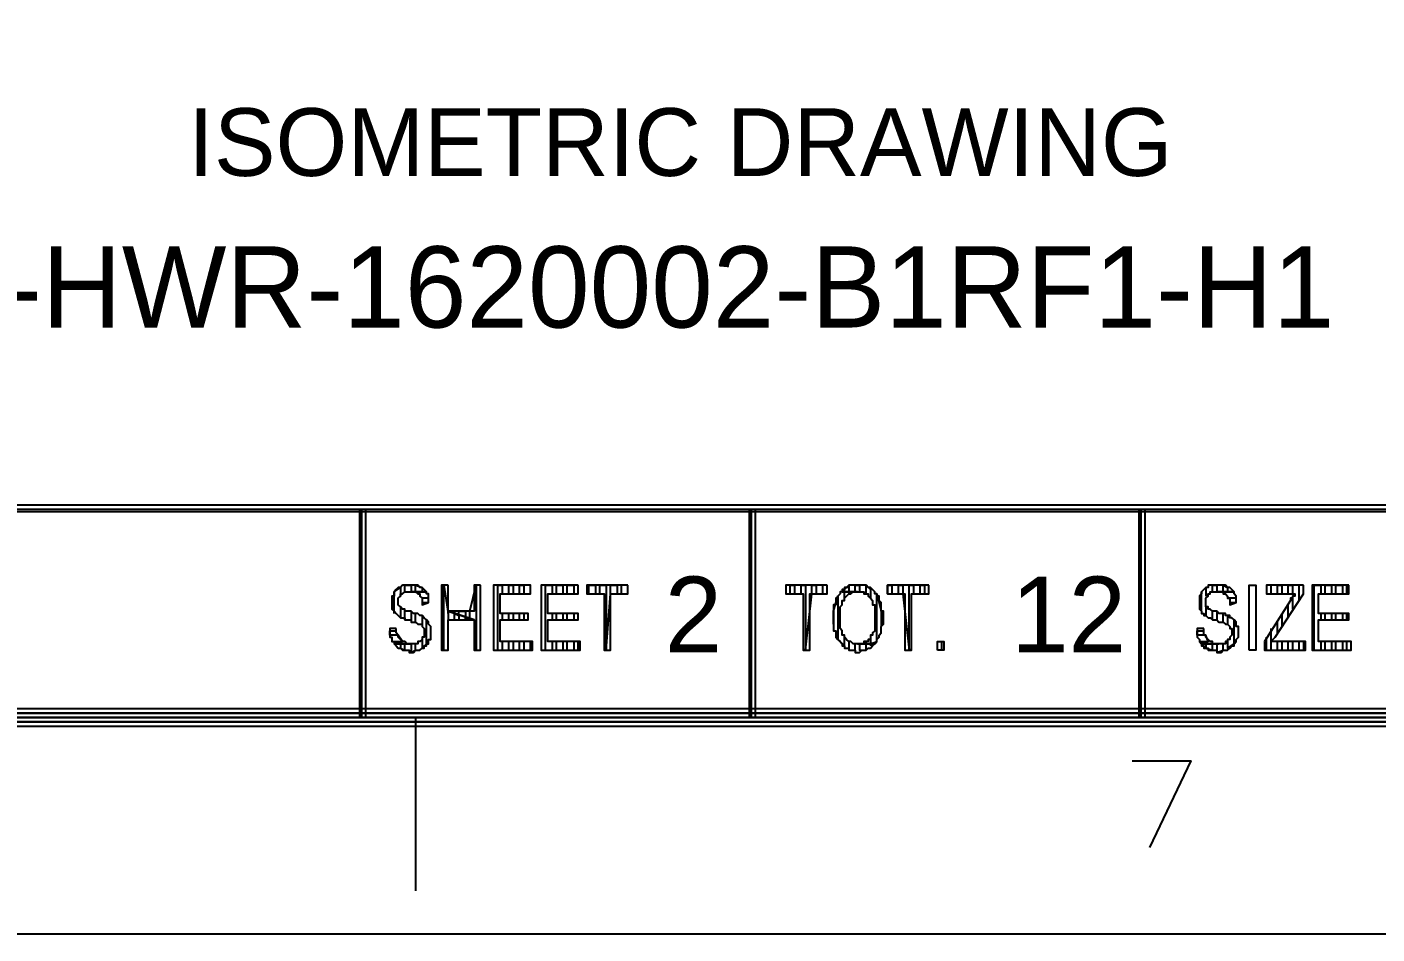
# Model space of a CAD drawing. Extents: x 0 to 594, y 0 to 420.
# Drawn here: x 424.6 to 486.9, y 0 to 41.9 of the extents above; entities that cross this region are included whole.
import ezdxf

# ---------------------------------------------------------------- set-up
doc = ezdxf.new("R2010")
doc.units = 0
doc.styles.add('HTX1', font='O8116901', dxfattribs={"width": 1.02})

msp = doc.modelspace()

# ---------------------------------------------------------------- linework, layer by layer
at = {"layer": 'GT_1', "flags": 128}
for points in [[(0, 0), (594, 0), (594, 420), (0, 420), (0, 0)], [(25, 10), (584, 10), (584, 85), (404, 85), (404, 410), (25, 410), (25, 10)], [(584, 19.5), (584, 19.8), (404, 19.8), (404, 19.5), (584, 19.5)], [(584, 19.6), (404, 19.6)], [(440.2, 19.6), (439.9, 19.6), (439.9, 10), (440.2, 10), (440.2, 19.6)], [(440, 19.6), (440, 10)], [(458.2, 19.6), (457.9, 19.6), (457.9, 10), (458.2, 10), (458.2, 19.6)], [(458, 19.6), (458, 10)], [(476.2, 19.6), (475.9, 19.6), (475.9, 10), (476.2, 10), (476.2, 19.6)], [(476, 19.6), (476, 10)], [(442.2, 16.1), (442.2, 16.1), (442.1, 16.1), (442, 16.1), (442, 16.1), (441.9, 16.1), (441.9, 16.1), (441.8, 16), (441.7, 16), (441.7, 16), (441.6, 15.9), (441.6, 15.9), (441.5, 15.8), (441.5, 15.7), (441.5, 15.7), (441.5, 15.6), (441.4, 15.6), (441.4, 15.5), (441.4, 15.4), (441.4, 15.3), (441.4, 15.3), (441.4, 15.2), (441.4, 15.1), (441.4, 15), (441.5, 14.9), (441.5, 14.9), (441.6, 14.8), (441.6, 14.8), (441.7, 14.7), (441.7, 14.7), (441.8, 14.6), (441.8, 14.6), (441.9, 14.6), (442, 14.6), (442, 14.5), (442.1, 14.5), (442.2, 14.5), (442.3, 14.5), (442.3, 14.4), (442.4, 14.4), (442.5, 14.4), (442.5, 14.4), (442.6, 14.3), (442.6, 14.3), (442.7, 14.3), (442.8, 14.3), (442.8, 14.2), (442.8, 14.2), (442.9, 14.1), (442.9, 14.1), (442.9, 14), (442.9, 13.9), (442.9, 13.9), (442.9, 13.8), (442.9, 13.7), (442.8, 13.7), (442.8, 13.6), (442.8, 13.6), (442.7, 13.5), (442.6, 13.5), (442.6, 13.4), (442.5, 13.4), (442.5, 13.4), (442.4, 13.4), (442.3, 13.4), (441.5, 13.4), (441.6, 13.3), (441.6, 13.3), (441.7, 13.2), (441.7, 13.2), (441.8, 13.2), (441.8, 13.2), (441.9, 13.1), (441.9, 13.1), (442, 13.1), (442, 13.1), (442.1, 13.1), (442.2, 13.1), (442.2, 13), (442.3, 13), (442.4, 13), (442.5, 13.1), (442.5, 13.1), (442.6, 13.1), (442.7, 13.1), (442.7, 13.1), (442.8, 13.2), (442.8, 13.2), (442.9, 13.2), (442.9, 13.3), (443, 13.3), (443, 13.4), (443.1, 13.4), (443.1, 13.5), (443.1, 13.6), (443.2, 13.6), (443.2, 13.7), (443.2, 13.8), (443.2, 13.9), (443.2, 13.9), (443.2, 14), (443.2, 14.1), (443.2, 14.2), (443.2, 14.2), (443.1, 14.3), (443.1, 14.4), (443.1, 14.4), (443, 14.5), (443, 14.5), (442.9, 14.6), (442.9, 14.6), (442.8, 14.7), (442.8, 14.7), (442.8, 14.7), (442.7, 14.7), (442.7, 14.7), (442.6, 14.8), (442.5, 14.8), (442.4, 14.8), (442.4, 14.8), (442.3, 14.9), (442.2, 14.9), (442.1, 14.9), (442, 14.9), (442, 15), (441.9, 15), (441.9, 15), (441.8, 15.1), (441.8, 15.1), (441.8, 15.1), (441.7, 15.2), (441.7, 15.3), (441.7, 15.3), (441.7, 15.4), (441.7, 15.5), (441.7, 15.5), (441.8, 15.6), (441.8, 15.7), (441.9, 15.7), (441.9, 15.7), (442, 15.8), (442, 15.8), (442.1, 15.8), (442.2, 15.8), (442.3, 15.8), (443, 15.8), (442.9, 15.9), (442.9, 15.9), (442.8, 16), (442.8, 16), (442.7, 16), (442.7, 16), (442.6, 16.1), (442.6, 16.1), (442.5, 16.1), (442.4, 16.1), (442.4, 16.1), (442.3, 16.1), (442.2, 16.1)], [(441.5, 14.8), (441.5, 15.8), (441.8, 16), (441.8, 15.6)], [(442, 15.8), (442, 16.1), (442.3, 16.1), (442.3, 15.8)], [(443, 15.8), (442.3, 15.8), (442.3, 15.8), (442.4, 15.8), (442.5, 15.8), (442.5, 15.8), (442.6, 15.7), (442.6, 15.7), (442.7, 15.7), (442.7, 15.6), (442.8, 15.5), (442.8, 15.5), (442.8, 15.4), (442.8, 15.3), (442.8, 15.2), (443.1, 15.3), (443.1, 15.3), (443.1, 15.4), (443.1, 15.5), (443.1, 15.6), (443.1, 15.7), (443, 15.7), (443, 15.7), (443, 15.8)], [(442.5, 15.8), (442.5, 16.1), (442.8, 16), (442.8, 15.8)], [(444, 16.1), (443.7, 16.1), (443.7, 13.1), (444, 13.1), (444, 14.5), (445.2, 14.5), (444, 14.9), (444, 16.1)], [(443.8, 13.1), (443.8, 16.1), (444, 14.8), (444, 14.5), (444.3, 14.5), (444.3, 14.8), (444.5, 14.7), (444.5, 14.5), (444.8, 14.5), (444.8, 14.6), (445, 14.6), (445, 14.5)], [(444, 14.8), (444, 14.9), (444.3, 14.9), (444.3, 14.8), (444.5, 14.7), (444.5, 14.9), (444.8, 14.9), (444.8, 14.6), (445, 14.6), (445, 14.9), (445.3, 16.1), (445.3, 13.1)], [(445.5, 16.1), (445.2, 16.1), (445.2, 14.9), (444, 14.9), (445.2, 14.5), (445.2, 13.1), (445.5, 13.1), (445.5, 16.1)], [(447.8, 15.7), (447.8, 16.1), (446.1, 16.1), (446.1, 13.1), (447.9, 13.1), (447.9, 13.5), (446.4, 13.5), (446.4, 14.5), (447.7, 14.5), (447.7, 14.8), (446.4, 14.8), (446.4, 15.7), (447.8, 15.7), (447.8, 16.1)], [(446.3, 13.1), (446.3, 16.1), (446.5, 16.1), (446.5, 15.7)], [(446.8, 15.7), (446.8, 16.1), (447, 16.1), (447, 15.7)], [(447.3, 15.7), (447.3, 16.1), (447.5, 16.1), (447.5, 15.7)], [(450, 16.1), (448.3, 16.1), (448.3, 13.1), (450.1, 13.1), (450.1, 13.5), (448.6, 13.5), (448.6, 14.5), (450, 14.5), (450, 14.8), (448.6, 14.8), (448.6, 15.7), (450, 15.7), (450, 16.1)], [(448.5, 13.1), (448.5, 16.1), (448.8, 16.1), (448.8, 15.7)], [(449, 15.7), (449, 16.1), (449.3, 16.1), (449.3, 15.7)], [(449.5, 15.7), (449.5, 16.1), (449.8, 16.1), (449.8, 15.7)], [(452.3, 16.1), (450.4, 16.1), (450.4, 15.7), (451.2, 15.7), (451.2, 13.1), (451.5, 13.1), (451.5, 15.7), (452.3, 15.7), (452.3, 16.1)], [(450.5, 15.7), (450.5, 16.1), (450.8, 16.1), (450.8, 15.7), (451, 15.7), (451, 16.1), (451.3, 16.1), (451.3, 13.1), (451.5, 15.7), (451.5, 16.1), (451.8, 16.1), (451.8, 15.7), (452, 15.7), (452, 16.1)], [(461.5, 16.1), (459.6, 16.1), (459.6, 15.7), (460.4, 15.7), (460.4, 13.1), (460.7, 13.1), (460.7, 15.7), (461.5, 15.7), (461.5, 16.1)], [(459.8, 15.7), (459.8, 16.1), (460, 16.1), (460, 15.7), (460.3, 15.7), (460.3, 16.1), (460.5, 16.1), (460.5, 13.1), (460.8, 15.7), (460.8, 16.1), (461, 16.1), (461, 15.7), (461.3, 15.7), (461.3, 16.1)], [(462.2, 15.8), (462.1, 15.8), (462.1, 15.7), (462.1, 15.7), (462, 15.6), (462, 15.6), (462, 15.5), (461.9, 15.5), (461.9, 15.4), (461.9, 15.3), (461.9, 15.2), (461.8, 15.2), (461.8, 15.1), (461.8, 15), (461.8, 14.9), (461.8, 14.8), (461.8, 14.7), (461.8, 14.7), (461.8, 14.6), (461.8, 14.5), (461.8, 14.4), (461.8, 14.4), (461.8, 14.3), (461.8, 14.2), (461.8, 14.1), (461.8, 14), (461.9, 14), (461.9, 13.9), (461.9, 13.8), (461.9, 13.8), (461.9, 13.7), (462, 13.6), (462, 13.6), (462.1, 13.5), (462.1, 13.5), (462.2, 13.4), (462.2, 13.3), (462.3, 13.3), (462.3, 13.2), (462.3, 13.2), (462.4, 13.2), (462.5, 13.2), (462.5, 13.1), (462.6, 13.1), (462.6, 13.1), (462.7, 13.1), (462.8, 13.1), (462.8, 13), (462.9, 13), (462.9, 13), (463, 13), (463.1, 13.1), (463.1, 13.1), (463.2, 13.1), (463.3, 13.1), (463.3, 13.1), (463.4, 13.2), (463.4, 13.2), (463.5, 13.2), (463.6, 13.3), (463.6, 13.3), (463.7, 13.4), (462.9, 13.4), (462.8, 13.4), (462.8, 13.4), (462.7, 13.4), (462.7, 13.4), (462.6, 13.5), (462.5, 13.5), (462.5, 13.5), (462.4, 13.6), (462.4, 13.6), (462.3, 13.7), (462.3, 13.7), (462.3, 13.8), (462.2, 13.8), (462.2, 13.9), (462.2, 14), (462.2, 14), (462.1, 14.1), (462.1, 14.2), (462.1, 14.3), (462.1, 14.4), (462.1, 14.5), (462.1, 14.6), (462.1, 14.6), (462.1, 14.7), (462.1, 14.8), (462.1, 14.9), (462.1, 15), (462.1, 15.1), (462.2, 15.2), (462.2, 15.2), (462.2, 15.3), (462.2, 15.4), (462.3, 15.4), (462.3, 15.5), (462.3, 15.5), (462.4, 15.6), (462.4, 15.6), (462.5, 15.7), (462.5, 15.7), (462.6, 15.7), (462.7, 15.8), (462.7, 15.8), (462.8, 15.8), (462.9, 15.8), (462.9, 15.8), (462.2, 15.8)], [(461.8, 14.3), (461.8, 14.9), (462, 15.6), (462, 13.6), (462.3, 13.3), (462.3, 13.8)], [(462.9, 16.1), (462.8, 16.1), (462.8, 16.1), (462.7, 16.1), (462.6, 16.1), (462.6, 16.1), (462.5, 16.1), (462.5, 16), (462.4, 16), (462.3, 16), (462.3, 15.9), (462.2, 15.9), (462.2, 15.8), (462.9, 15.8), (463, 15.8), (463, 15.8), (463.1, 15.8), (463.2, 15.8), (463.2, 15.7), (463.3, 15.7), (463.4, 15.7), (463.4, 15.6), (463.4, 15.6), (463.5, 15.5), (463.5, 15.5), (463.6, 15.4), (463.6, 15.3), (463.6, 15.2), (463.7, 15.2), (463.7, 15.1), (463.7, 15), (463.7, 14.9), (463.7, 14.9), (463.7, 14.8), (463.7, 14.7), (463.7, 14.6), (463.7, 14.5), (463.7, 14.4), (463.7, 14.3), (463.7, 14.3), (463.7, 14.2), (463.7, 14.1), (463.7, 14), (463.6, 13.9), (463.6, 13.9), (463.6, 13.8), (463.5, 13.8), (463.5, 13.7), (463.5, 13.6), (463.4, 13.6), (463.4, 13.5), (463.3, 13.5), (463.2, 13.5), (463.2, 13.4), (463.1, 13.4), (463.1, 13.4), (463, 13.4), (462.9, 13.4), (463.7, 13.4), (463.7, 13.4), (463.8, 13.5), (463.8, 13.6), (463.8, 13.6), (463.9, 13.7), (463.9, 13.8), (464, 13.9), (464, 13.9), (464, 14), (464, 14.1), (464, 14.2), (464, 14.2), (464.1, 14.3), (464.1, 14.4), (464.1, 14.5), (464.1, 14.6), (464.1, 14.7), (464.1, 14.8), (464.1, 14.9), (464, 14.9), (464, 15), (464, 15.1), (464, 15.2), (464, 15.3), (464, 15.3), (463.9, 15.4), (463.9, 15.4), (463.9, 15.5), (463.9, 15.6), (463.8, 15.6), (463.8, 15.7), (463.7, 15.7), (463.7, 15.8), (463.6, 15.9), (463.6, 15.9), (463.5, 16), (463.5, 16), (463.4, 16), (463.4, 16), (463.3, 16.1), (463.3, 16.1), (463.2, 16.1), (463.1, 16.1), (463.1, 16.1), (463, 16.1), (462.9, 16.1)], [(462.3, 15.8), (462.3, 15.9), (462.5, 16.1), (462.5, 15.8), (462.8, 15.8), (462.8, 16.1), (463, 16.1), (463, 15.8)], [(462.3, 15.4), (462.3, 15.8), (462.5, 15.8), (462.5, 15.7)], [(462.8, 15.8), (462.8, 15.8)], [(463.3, 15.7), (463.3, 16.1), (463.5, 15.9), (463.5, 15.5)], [(463.5, 13.8), (463.5, 13.4), (463.8, 13.5), (463.8, 15.7), (464, 14.9), (464, 14.2)], [(464.3, 15.7), (464.3, 16.1), (464.5, 16.1), (464.5, 15.7), (464.8, 15.7), (464.8, 16.1), (465, 16.1), (465, 15.7), (465.3, 13.1), (465.3, 16.1), (465.5, 16.1), (465.5, 15.7), (465.8, 15.7), (465.8, 16.1), (466, 16.1), (466, 15.7)], [(466.2, 16.1), (464.3, 16.1), (464.3, 15.7), (465.1, 15.7), (465.1, 13.1), (465.4, 13.1), (465.4, 15.7), (466.2, 15.7), (466.2, 16.1)], [(479.5, 16.1), (479.5, 16.1), (479.4, 16.1), (479.3, 16.1), (479.3, 16.1), (479.2, 16.1), (479.1, 16.1), (479.1, 16), (479, 16), (479, 16), (478.9, 15.9), (478.9, 15.9), (478.8, 15.8), (478.8, 15.7), (478.8, 15.7), (478.7, 15.6), (478.7, 15.6), (478.7, 15.5), (478.7, 15.4), (478.7, 15.3), (478.7, 15.3), (478.7, 15.2), (478.7, 15.1), (478.7, 15), (478.8, 14.9), (478.8, 14.9), (478.8, 14.8), (478.9, 14.8), (478.9, 14.7), (479, 14.7), (479.1, 14.6), (479.1, 14.6), (479.2, 14.6), (479.2, 14.6), (479.3, 14.5), (479.4, 14.5), (479.5, 14.5), (479.5, 14.5), (479.6, 14.4), (479.7, 14.4), (479.8, 14.4), (479.8, 14.4), (479.9, 14.3), (479.9, 14.3), (480, 14.3), (480, 14.3), (480.1, 14.2), (480.1, 14.2), (480.1, 14.1), (480.2, 14.1), (480.2, 14), (480.2, 13.9), (480.2, 13.9), (480.2, 13.8), (480.1, 13.7), (480.1, 13.7), (480.1, 13.6), (480, 13.6), (480, 13.5), (479.9, 13.5), (479.9, 13.4), (479.8, 13.4), (479.7, 13.4), (479.7, 13.4), (479.6, 13.4), (478.8, 13.4), (478.8, 13.3), (478.9, 13.3), (478.9, 13.2), (479, 13.2), (479.1, 13.2), (479.1, 13.1), (479.2, 13.1), (479.2, 13.1), (479.3, 13.1), (479.4, 13.1), (479.5, 13.1), (479.5, 13), (479.6, 13), (479.7, 13), (479.8, 13.1), (479.8, 13.1), (479.9, 13.1), (479.9, 13.1), (480, 13.1), (480.1, 13.2), (480.1, 13.2), (480.1, 13.2), (480.2, 13.3), (480.3, 13.3), (480.3, 13.4), (480.3, 13.4), (480.4, 13.5), (480.4, 13.6), (480.4, 13.6), (480.5, 13.7), (480.5, 13.8), (480.5, 13.9), (480.5, 13.9), (480.5, 14), (480.5, 14.1), (480.5, 14.2), (480.4, 14.2), (480.4, 14.3), (480.4, 14.4), (480.4, 14.4), (480.3, 14.5), (480.3, 14.5), (480.2, 14.6), (480.1, 14.6), (480.1, 14.7), (480.1, 14.7), (480, 14.7), (480, 14.7), (479.9, 14.7), (479.9, 14.8), (479.8, 14.8), (479.7, 14.8), (479.6, 14.8), (479.5, 14.9), (479.5, 14.9), (479.4, 14.9), (479.3, 14.9), (479.2, 15), (479.2, 15), (479.1, 15), (479.1, 15.1), (479.1, 15.1), (479, 15.1), (479, 15.2), (479, 15.3), (479, 15.3), (479, 15.4), (479, 15.5), (479, 15.5), (479.1, 15.6), (479.1, 15.7), (479.1, 15.7), (479.2, 15.7), (479.2, 15.8), (479.3, 15.8), (479.4, 15.8), (479.4, 15.8), (479.5, 15.8), (480.3, 15.8), (480.2, 15.9), (480.2, 15.9), (480.1, 16), (480, 16), (480, 16), (480, 16), (479.9, 16.1), (479.9, 16.1), (479.8, 16.1), (479.7, 16.1), (479.7, 16.1), (479.6, 16.1), (479.5, 16.1)], [(478.8, 14.9), (478.8, 15.8), (479, 16), (479, 15.6)], [(479.3, 15.8), (479.3, 16.1), (479.5, 16.1), (479.5, 15.8)], [(480.3, 15.8), (479.5, 15.8), (479.6, 15.8), (479.7, 15.8), (479.7, 15.8), (479.8, 15.8), (479.8, 15.7), (479.9, 15.7), (479.9, 15.7), (480, 15.6), (480, 15.5), (480.1, 15.5), (480.1, 15.4), (480.1, 15.3), (480.1, 15.2), (480.4, 15.3), (480.4, 15.3), (480.4, 15.4), (480.4, 15.5), (480.4, 15.6), (480.3, 15.7), (480.3, 15.7), (480.3, 15.7), (480.3, 15.8)], [(479.8, 15.8), (479.8, 16.1), (480, 16), (480, 15.8)], [(481, 13.1), (481, 16.1)], [(481, 13.1), (481, 16.1), (481.3, 16.1), (481.3, 13.1), (481, 13.1)], [(483.5, 16.1), (481.8, 16.1), (481.8, 15.7), (483.1, 15.7), (483.1, 15.7), (483.1, 15.6), (483, 15.6), (483, 15.5), (482.9, 15.5), (482.9, 15.4), (481.7, 13.5), (481.7, 13.1), (483.6, 13.1), (483.6, 13.5), (482, 13.5), (482.2, 13.7), (483.5, 15.7), (483.5, 16.1)], [(482, 16.1), (482, 15.7)], [(482.3, 15.7), (482.3, 16.1), (482.5, 16.1), (482.5, 15.7)], [(482.8, 15.7), (482.8, 16.1), (483, 16.1), (483, 15.7)], [(483, 15.6), (483, 15)], [(483.3, 15.4), (483.3, 16.1)], [(485.6, 16.1), (483.9, 16.1), (483.9, 13.1), (485.7, 13.1), (485.7, 13.5), (484.2, 13.5), (484.2, 14.5), (485.6, 14.5), (485.6, 14.8), (484.2, 14.8), (484.2, 15.7), (485.6, 15.7), (485.6, 16.1)], [(484, 13.1), (484, 16.1), (484.3, 16.1), (484.3, 15.7)], [(484.5, 15.7), (484.5, 16.1), (484.8, 16.1), (484.8, 15.7)], [(485, 15.7), (485, 16.1), (485.3, 16.1), (485.3, 15.7)], [(485.5, 15.7), (485.5, 16.1)], [(441.8, 15.1), (441.8, 14.6)], [(442.8, 15.3), (443.1, 15.3), (443.1, 15.5), (442.8, 15.5)], [(479, 15.1), (479, 14.7)], [(480.1, 15.3), (480.4, 15.3), (480.4, 15.5), (480, 15.5)], [(482.8, 14.6), (482.8, 15.2)], [(442, 14.5), (442, 14.9)], [(442.3, 14.9), (442.3, 14.5)], [(442.5, 14.4), (442.5, 14.8)], [(442.8, 14.7), (442.8, 14.2)], [(442.8, 13.6), (442.8, 13.2), (443, 13.4), (443, 14.5)], [(446.5, 14.8), (446.5, 14.5)], [(446.8, 14.5), (446.8, 14.8)], [(447, 14.8), (447, 14.5)], [(447.3, 14.5), (447.3, 14.8)], [(447.5, 14.8), (447.5, 14.5)], [(448.8, 14.8), (448.8, 14.5)], [(449, 14.5), (449, 14.8)], [(449.3, 14.8), (449.3, 14.5)], [(449.5, 14.5), (449.5, 14.8)], [(449.8, 14.8), (449.8, 14.5)], [(479.3, 14.5), (479.3, 14.9)], [(479.5, 14.9), (479.5, 14.5)], [(479.8, 14.4), (479.8, 14.8)], [(480, 14.7), (480, 14.3)], [(480, 13.6), (480, 13.2), (480.3, 13.4), (480.3, 14.5)], [(482.3, 13.9), (482.3, 14.4)], [(482.5, 14.8), (482.5, 14.2)], [(484.3, 14.8), (484.3, 14.5)], [(484.5, 14.5), (484.5, 14.8)], [(484.8, 14.8), (484.8, 14.5)], [(485, 14.5), (485, 14.8)], [(485.3, 14.8), (485.3, 14.5)], [(485.5, 14.5), (485.5, 14.8)], [(441.6, 14.1), (441.3, 14.1), (441.3, 14), (441.3, 13.9), (441.3, 13.8), (441.3, 13.7), (441.4, 13.7), (441.4, 13.6), (441.4, 13.5), (441.5, 13.5), (441.5, 13.4), (442.3, 13.4), (442.3, 13.4), (442.2, 13.4), (442.1, 13.4), (442.1, 13.4), (442, 13.5), (441.9, 13.5), (441.9, 13.5), (441.8, 13.6), (441.8, 13.6), (441.7, 13.7), (441.7, 13.7), (441.7, 13.8), (441.7, 13.8), (441.6, 13.9), (441.6, 14), (441.6, 14.1)], [(441.4, 13.5), (441.9, 13.5), (441.7, 13.8), (441.3, 13.8), (441.3, 14), (441.6, 14)], [(478.9, 14.1), (478.6, 14.1), (478.6, 14), (478.6, 13.9), (478.6, 13.8), (478.6, 13.7), (478.6, 13.7), (478.7, 13.6), (478.7, 13.5), (478.7, 13.5), (478.8, 13.4), (479.6, 13.4), (479.5, 13.4), (479.5, 13.4), (479.4, 13.4), (479.3, 13.4), (479.3, 13.5), (479.2, 13.5), (479.2, 13.5), (479.1, 13.6), (479.1, 13.6), (479, 13.7), (479, 13.7), (479, 13.8), (478.9, 13.8), (478.9, 13.9), (478.9, 14), (478.9, 14.1)], [(478.7, 13.5), (479.1, 13.5), (479, 13.8), (478.6, 13.8), (478.6, 14), (478.9, 14)], [(482, 14.1), (482, 13.1), (482.3, 13.1), (482.3, 13.5)], [(441.5, 13.4), (441.5, 13.4)], [(441.8, 13.4), (441.8, 13.2), (442, 13.1), (442, 13.4)], [(442.3, 13.4), (442.3, 13), (442.5, 13.1), (442.5, 13.4)], [(446.5, 13.5), (446.5, 13.1), (446.8, 13.1), (446.8, 13.5)], [(447, 13.5), (447, 13.1), (447.3, 13.1), (447.3, 13.5)], [(447.5, 13.5), (447.5, 13.1), (447.8, 13.1), (447.8, 13.5)], [(448.8, 13.5), (448.8, 13.1), (449, 13.1), (449, 13.5)], [(449.3, 13.5), (449.3, 13.1), (449.5, 13.1), (449.5, 13.5)], [(449.8, 13.5), (449.8, 13.1), (450, 13.1), (450, 13.5)], [(462.5, 13.5), (462.5, 13.1), (462.8, 13.1), (462.8, 13.4)], [(463, 13.4), (463, 13.1), (463.3, 13.1), (463.3, 13.4), (463.5, 13.4), (463.5, 13.3)], [(463.3, 13.4), (463.3, 13.5)], [(466.6, 13.1), (466.6, 13.5), (466.9, 13.5), (466.9, 13.1), (466.6, 13.1)], [(466.8, 13.1), (466.8, 13.5)], [(479, 13.4), (479, 13.2), (479.3, 13.1), (479.3, 13.4)], [(479.5, 13.4), (479.5, 13), (479.8, 13.1), (479.8, 13.4)], [(481.8, 13.1), (481.8, 13.7)], [(482.5, 13.5), (482.5, 13.1), (482.8, 13.1), (482.8, 13.5)], [(483, 13.5), (483, 13.1), (483.3, 13.1), (483.3, 13.5)], [(483.5, 13.5), (483.5, 13.1)], [(484.3, 13.5), (484.3, 13.1), (484.5, 13.1), (484.5, 13.5)], [(484.8, 13.5), (484.8, 13.1), (485, 13.1), (485, 13.5)], [(485.3, 13.5), (485.3, 13.1), (485.5, 13.1), (485.5, 13.5)], [(25.4, 10.4), (24.6, 9.6), (584.4, 9.6), (583.6, 10.4), (25.4, 10.4)], [(24.8, 9.8), (584.2, 9.8), (584, 10), (25, 10), (25.2, 10.2), (583.8, 10.2)], [(584, 9.6), (584, 10.4), (404, 10.4), (404, 9.6), (584, 9.6)], [(404, 10.4), (404, 9.6), (498.7, 9.6), (498.7, 10.4), (404, 10.4)], [(498.7, 9.6), (498.7, 10.4), (404, 10.4), (404, 9.6), (498.7, 9.6)], [(584, 10.2), (404, 10.2), (404, 10), (584, 10), (584, 9.8), (404, 9.8)], [(404, 9.8), (498.7, 9.8), (498.7, 10), (404, 10), (404, 10.2), (498.7, 10.2)], [(498.7, 10.2), (404, 10.2), (404, 10), (498.7, 10), (498.7, 9.8), (404, 9.8)], [(442.5, 10), (442.5, 2)], [(475.6, 8), (478.3, 8), (476.4, 4)]]:
    msp.add_lwpolyline(points, dxfattribs=at)

# ---------------------------------------------------------------- texts
at = {"layer": 'GT_1', "style": 'HTX1', "width": 1.02}
for s, height, p in [('ISOMETRIC DRAWING', 3.125, (432, 35)), ('100-HWR-1620002-B1RF1-H1', 3.75, (415, 28)), ('2', 3.5, (454, 13)), ('12', 3.5, (470, 13))]:
    msp.add_text(s, height=height, dxfattribs=at).set_placement(p)

doc.saveas('drawing.dxf')
